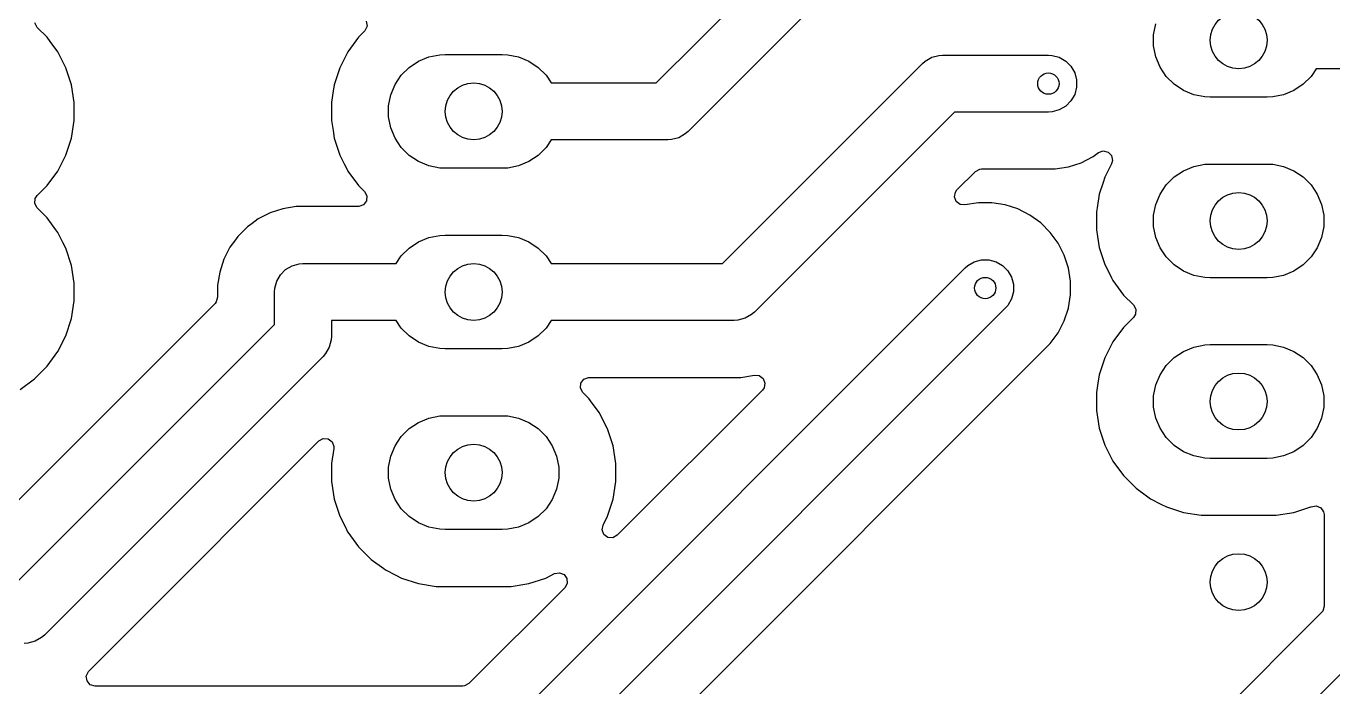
# Model space of a CAD drawing. Extents: x 44.5 to 133, y -119 to -55.5.
# Drawn here: x 103.82 to 122.2, y -107.17 to -97.88 of the extents above; entities that cross this region are included whole.
import ezdxf

# ---------------------------------------------------------------- set-up
doc = ezdxf.new("R2010")
doc.units = 0
doc.layers.add('BLACK', color=7, linetype='CONTINUOUS')

msp = doc.modelspace()

# ---------------------------------------------------------------- linework, layer by layer
at = {"layer": 'BLACK', "linetype": 'CONTINUOUS'}
for p, q in [((112.685614, -98.68), (116.108457, -95.257157)), ((116.556986, -95.94), (113.134143, -99.362843)), ((103.98113, -97.897681), (103.947645, -97.836358)), ((104.120794, -98.037345), (103.98113, -97.897681)), ((108.58437, -97.952181), (108.499205, -98.037345)), ((108.590402, -97.945703), (108.58437, -97.952181)), ((108.619427, -97.882147), (108.590402, -97.945703)), ((108.609483, -97.812989), (108.619427, -97.882147)), ((119.683852, -98.001586), (119.714448, -97.847772)), ((104.120798, -98.03735), (104.120794, -98.037345)), ((104.163574, -98.096227), (104.120798, -98.03735)), ((104.26887, -98.241155), (104.163574, -98.096227)), ((108.499201, -98.03735), (108.351132, -98.241151)), ((108.499205, -98.037345), (108.499201, -98.03735)), ((119.683852, -98.158414), (119.683852, -98.001586)), ((104.341747, -98.384184), (104.26887, -98.241155)), ((108.351132, -98.241151), (108.23676, -98.465616)), ((109.342883, -98.374463), (109.487772, -98.314448)), ((109.487772, -98.314448), (109.641586, -98.283852)), ((109.641586, -98.283852), (109.72, -98.28)), ((109.72, -98.28), (110.52, -98.28)), ((110.52, -98.28), (110.598414, -98.283852)), ((110.598414, -98.283852), (110.752228, -98.314448)), ((110.752228, -98.314448), (110.897117, -98.374463)), ((116.471995, -98.371659), (116.562426, -98.319448)), ((116.562426, -98.319448), (116.66329, -98.292422)), ((116.66329, -98.292422), (116.7155, -98.289)), ((116.7155, -98.289), (118.2038, -98.289)), ((118.2038, -98.289), (118.25601, -98.292422)), ((118.25601, -98.292422), (118.356873, -98.319448)), ((118.356873, -98.319448), (118.447305, -98.371659)), ((119.714448, -98.312228), (119.683852, -98.158414)), ((119.774463, -98.457117), (119.714448, -98.312228)), ((104.383239, -98.465616), (104.341747, -98.384184)), ((104.383239, -98.465618), (104.383239, -98.465616)), ((104.383241, -98.465621), (104.383239, -98.465618)), ((104.46109, -98.705215), (104.383241, -98.465621)), ((108.23676, -98.465616), (108.15891, -98.705214)), ((109.101592, -98.572485), (109.212485, -98.461592)), ((109.212485, -98.461592), (109.342883, -98.374463)), ((110.897117, -98.374463), (111.027515, -98.461592)), ((111.027515, -98.461592), (111.138408, -98.572485)), ((113.618814, -101.22), (116.432657, -98.406157)), ((116.432657, -98.406157), (116.471995, -98.371659)), ((118.447305, -98.371659), (118.521141, -98.445495)), ((118.521141, -98.445495), (118.573352, -98.535927)), ((119.861592, -98.587515), (119.774463, -98.457117)), ((121.970247, -98.48), (121.898408, -98.587515)), ((122.8817, -98.48), (121.970247, -98.48)), ((109.014463, -98.702883), (109.101592, -98.572485)), ((111.138408, -98.572485), (111.210247, -98.68)), ((111.210247, -98.68), (112.685614, -98.68)), ((118.573352, -98.535927), (118.600378, -98.63679)), ((118.600378, -98.63679), (118.600378, -98.74121)), ((119.972485, -98.698408), (119.861592, -98.587515)), ((120.102883, -98.785537), (119.972485, -98.698408)), ((121.787515, -98.698408), (121.657117, -98.785537)), ((121.898408, -98.587515), (121.787515, -98.698408)), ((104.5005, -98.954038), (104.46109, -98.705215)), ((108.140202, -98.823334), (108.1195, -98.954038)), ((108.15891, -98.705214), (108.140202, -98.823334)), ((108.923852, -99.001586), (108.954448, -98.847772)), ((108.954448, -98.847772), (109.014463, -98.702883)), ((118.573352, -98.842073), (118.521141, -98.932505)), ((118.600378, -98.74121), (118.573352, -98.842073)), ((120.247772, -98.845552), (120.102883, -98.785537)), ((120.401586, -98.876148), (120.247772, -98.845552)), ((120.48, -98.88), (120.401586, -98.876148)), ((121.28, -98.88), (120.48, -98.88)), ((121.358414, -98.876148), (121.28, -98.88)), ((121.512228, -98.845552), (121.358414, -98.876148)), ((121.657117, -98.785537), (121.512228, -98.845552)), ((104.5005, -99.205962), (104.5005, -98.954038)), ((108.1195, -98.954038), (108.1195, -99.205962)), ((108.923852, -99.158414), (108.923852, -99.001586)), ((118.356873, -99.058552), (118.25601, -99.085578)), ((118.447305, -99.006341), (118.356873, -99.058552)), ((118.521141, -98.932505), (118.447305, -99.006341)), ((104.46109, -99.454785), (104.5005, -99.205962)), ((108.1195, -99.205962), (108.142314, -99.35)), ((108.954448, -99.312228), (108.923852, -99.158414)), ((116.881186, -99.089), (114.067343, -101.902843)), ((118.2038, -99.089), (116.881186, -99.089)), ((118.25601, -99.085578), (118.2038, -99.089)), ((108.142314, -99.35), (108.15891, -99.454785)), ((109.014463, -99.457117), (108.954448, -99.312228)), ((113.094805, -99.397341), (113.004374, -99.449552)), ((113.134143, -99.362843), (113.094805, -99.397341)), ((104.383241, -99.694379), (104.46109, -99.454785)), ((108.15891, -99.454785), (108.23676, -99.694383)), ((109.101592, -99.587515), (109.014463, -99.457117)), ((109.212485, -99.698408), (109.101592, -99.587515)), ((111.138408, -99.587515), (111.027515, -99.698408)), ((111.210247, -99.48), (111.138408, -99.587515)), ((112.8513, -99.48), (111.210247, -99.48)), ((112.90351, -99.476578), (112.8513, -99.48)), ((113.004374, -99.449552), (112.90351, -99.476578)), ((104.26887, -99.918845), (104.383241, -99.694379)), ((108.23676, -99.694383), (108.299071, -99.816673)), ((109.342883, -99.785537), (109.212485, -99.698408)), ((109.487772, -99.845552), (109.342883, -99.785537)), ((110.897117, -99.785537), (110.752228, -99.845552)), ((111.027515, -99.698408), (110.897117, -99.785537)), ((118.484918, -99.85994), (118.664632, -99.801547)), ((118.664632, -99.801547), (118.832999, -99.71576)), ((118.832999, -99.71576), (118.909663, -99.660059)), ((118.909663, -99.660059), (118.975466, -99.63658)), ((118.975466, -99.63658), (119.04352, -99.652405)), ((119.04352, -99.652405), (119.092216, -99.70251)), ((119.092216, -99.70251), (119.106092, -99.770988)), ((119.106092, -99.770988), (119.093032, -99.816673)), ((104.120793, -100.122656), (104.26887, -99.918845)), ((108.299071, -99.816673), (108.344106, -99.90506)), ((108.344106, -99.90506), (108.351132, -99.918848)), ((108.351132, -99.918848), (108.499201, -100.122649)), ((109.641586, -99.876148), (109.487772, -99.845552)), ((109.72, -99.88), (109.641586, -99.876148)), ((110.52, -99.88), (109.72, -99.88)), ((110.598414, -99.876148), (110.52, -99.88)), ((110.752228, -99.845552), (110.598414, -99.876148)), ((116.917673, -100.18459), (117.176445, -99.925819)), ((117.176445, -99.925819), (117.237768, -99.892334)), ((117.237768, -99.892334), (117.264126, -99.8895)), ((117.264126, -99.8895), (118.298286, -99.8895)), ((118.298286, -99.8895), (118.484918, -99.85994)), ((119.093032, -99.816673), (118.996761, -100.005616)), ((119.972485, -100.001592), (120.102883, -99.914463)), ((120.102883, -99.914463), (120.247772, -99.854448)), ((120.247772, -99.854448), (120.401586, -99.823852)), ((120.401586, -99.823852), (120.48, -99.82)), ((120.48, -99.82), (121.28, -99.82)), ((121.28, -99.82), (121.358414, -99.823852)), ((121.358414, -99.823852), (121.512228, -99.854448)), ((121.512228, -99.854448), (121.657117, -99.914463)), ((121.657117, -99.914463), (121.787515, -100.001592)), ((104.050904, -100.192545), (104.120793, -100.122656)), ((108.499201, -100.122649), (108.499205, -100.122654)), ((108.499205, -100.122654), (108.58437, -100.207819)), ((118.972982, -100.0788), (118.91891, -100.245214)), ((118.996759, -100.005621), (118.972982, -100.0788)), ((118.99676, -100.005618), (118.996759, -100.005621)), ((118.996761, -100.005616), (118.99676, -100.005618)), ((119.774463, -100.242883), (119.861592, -100.112485)), ((119.861592, -100.112485), (119.972485, -100.001592)), ((121.787515, -100.001592), (121.898408, -100.112485)), ((121.898408, -100.112485), (121.985537, -100.242883)), ((103.947645, -100.376358), (103.952629, -100.306666)), ((103.952629, -100.306666), (103.98113, -100.262319)), ((103.98113, -100.262319), (104.050904, -100.192545)), ((108.612871, -100.338834), (108.570999, -100.394767)), ((108.58437, -100.207819), (108.617855, -100.269142)), ((108.617855, -100.269142), (108.612871, -100.338834)), ((116.881888, -100.283731), (116.895291, -100.215159)), ((116.907686, -100.348664), (116.881888, -100.283731)), ((116.895291, -100.215159), (116.917673, -100.18459)), ((116.964494, -100.389341), (116.907686, -100.348664)), ((118.91891, -100.245214), (118.888426, -100.437681)), ((119.714448, -100.387772), (119.774463, -100.242883)), ((121.985537, -100.242883), (122.045552, -100.387772)), ((103.98113, -100.437681), (103.947645, -100.376358)), ((104.120794, -100.577345), (103.98113, -100.437681)), ((107.257463, -100.507454), (107.0891, -100.59324)), ((107.437181, -100.449059), (107.257463, -100.507454)), ((107.623814, -100.4195), (107.437181, -100.449059)), ((108.496689, -100.4195), (107.623814, -100.4195)), ((108.505535, -100.419184), (108.496689, -100.4195)), ((108.570999, -100.394767), (108.505535, -100.419184)), ((117.027949, -100.392531), (116.964494, -100.389341)), ((117.02817, -100.393922), (117.027949, -100.392531)), ((117.219614, -100.3636), (117.02817, -100.393922)), ((117.219619, -100.3636), (117.219614, -100.3636)), ((117.408582, -100.3636), (117.219619, -100.3636)), ((117.408587, -100.3636), (117.408582, -100.3636)), ((117.595214, -100.393159), (117.408587, -100.3636)), ((117.595216, -100.393159), (117.595214, -100.393159)), ((117.595218, -100.39316), (117.595216, -100.393159)), ((117.774932, -100.451553), (117.595218, -100.39316)), ((117.943299, -100.53734), (117.774932, -100.451553)), ((118.888426, -100.437681), (118.8795, -100.494038)), ((118.8795, -100.494038), (118.8795, -100.745962)), ((119.683852, -100.541586), (119.714448, -100.387772)), ((122.045552, -100.387772), (122.076148, -100.541586)), ((104.120798, -100.57735), (104.120794, -100.577345)), ((104.2433, -100.745961), (104.120798, -100.57735)), ((106.936224, -100.704312), (106.802612, -100.837924)), ((106.936225, -100.704312), (106.936224, -100.704312)), ((106.936227, -100.70431), (106.936225, -100.704312)), ((107.001879, -100.65661), (106.936227, -100.70431)), ((107.0891, -100.59324), (107.001879, -100.65661)), ((118.096174, -100.64841), (117.943299, -100.53734)), ((118.22979, -100.782026), (118.096174, -100.64841)), ((119.683852, -100.698414), (119.683852, -100.541586)), ((119.714448, -100.852228), (119.683852, -100.698414)), ((122.076148, -100.698414), (122.045552, -100.852228)), ((122.076148, -100.541586), (122.076148, -100.698414)), ((104.26887, -100.781155), (104.2433, -100.745961)), ((104.341747, -100.924184), (104.26887, -100.781155)), ((106.75491, -100.903579), (106.69154, -100.9908)), ((106.80261, -100.837927), (106.75491, -100.903579)), ((106.802612, -100.837925), (106.80261, -100.837927)), ((106.802612, -100.837924), (106.802612, -100.837925)), ((109.342883, -100.914463), (109.487772, -100.854448)), ((109.487772, -100.854448), (109.641586, -100.823852)), ((109.641586, -100.823852), (109.72, -100.82)), ((109.72, -100.82), (110.52, -100.82)), ((110.52, -100.82), (110.598414, -100.823852)), ((110.598414, -100.823852), (110.752228, -100.854448)), ((110.752228, -100.854448), (110.897117, -100.914463)), ((118.34086, -100.934901), (118.22979, -100.782026)), ((118.8795, -100.745962), (118.894066, -100.837925)), ((118.894066, -100.837925), (118.91891, -100.994785)), ((119.774463, -100.997117), (119.714448, -100.852228)), ((122.045552, -100.852228), (121.985537, -100.997117)), ((104.383239, -101.005616), (104.341747, -100.924184)), ((104.383239, -101.005618), (104.383239, -101.005616)), ((104.383241, -101.005621), (104.383239, -101.005618)), ((104.46109, -101.245215), (104.383241, -101.005621)), ((106.69154, -100.9908), (106.605754, -101.159163)), ((109.101592, -101.112485), (109.212485, -101.001592)), ((109.212485, -101.001592), (109.342883, -100.914463)), ((110.897117, -100.914463), (111.027515, -101.001592)), ((111.027515, -101.001592), (111.138408, -101.112485)), ((118.426647, -101.103268), (118.34086, -100.934901)), ((118.91891, -100.994785), (118.99676, -101.234383)), ((119.861592, -101.127515), (119.774463, -100.997117)), ((121.985537, -100.997117), (121.898408, -101.127515)), ((104.5005, -101.494038), (104.46109, -101.245215)), ((106.605754, -101.159163), (106.547359, -101.338881)), ((107.474795, -101.302659), (107.565227, -101.250448)), ((107.565227, -101.250448), (107.66609, -101.223422)), ((107.66609, -101.223422), (107.7183, -101.22)), ((107.7183, -101.22), (109.029753, -101.22)), ((109.029753, -101.22), (109.101592, -101.112485)), ((111.138408, -101.112485), (111.210247, -101.22)), ((111.210247, -101.22), (113.618814, -101.22)), ((117.031257, -101.281257), (117.070595, -101.246759)), ((117.070595, -101.246759), (117.161026, -101.194548)), ((117.161026, -101.194548), (117.26189, -101.167522)), ((117.26189, -101.167522), (117.36631, -101.167522)), ((117.36631, -101.167522), (117.467174, -101.194548)), ((117.467174, -101.194548), (117.557605, -101.246759)), ((117.557605, -101.246759), (117.631441, -101.320595)), ((118.48504, -101.282982), (118.426647, -101.103268)), ((118.99676, -101.234383), (119.071361, -101.380793)), ((119.972485, -101.238408), (119.861592, -101.127515)), ((120.102883, -101.325537), (119.972485, -101.238408)), ((121.787515, -101.238408), (121.657117, -101.325537)), ((121.898408, -101.127515), (121.787515, -101.238408)), ((106.547359, -101.338881), (106.5178, -101.525513)), ((107.348748, -101.466927), (107.400959, -101.376495)), ((107.400959, -101.376495), (107.474795, -101.302659)), ((110.348714, -107.9638), (117.031257, -101.281257)), ((117.631441, -101.320595), (117.683652, -101.411026)), ((117.683652, -101.411026), (117.710678, -101.51189)), ((118.48504, -101.282985), (118.48504, -101.282982)), ((118.5146, -101.469612), (118.48504, -101.282985)), ((119.071361, -101.380793), (119.090743, -101.418834)), ((119.090743, -101.418834), (119.111132, -101.458848)), ((120.247772, -101.385552), (120.102883, -101.325537)), ((120.401586, -101.416148), (120.247772, -101.385552)), ((120.48, -101.42), (120.401586, -101.416148)), ((121.28, -101.42), (120.48, -101.42)), ((121.358414, -101.416148), (121.28, -101.42)), ((121.512228, -101.385552), (121.358414, -101.416148)), ((121.657117, -101.325537), (121.512228, -101.385552)), ((104.5005, -101.745962), (104.5005, -101.494038)), ((106.5178, -101.525513), (106.5178, -101.693374)), ((107.3183, -101.62), (107.321722, -101.56779)), ((107.3183, -102.076314), (107.3183, -101.62)), ((107.321722, -101.56779), (107.348748, -101.466927)), ((117.710678, -101.61631), (117.683652, -101.717174)), ((117.710678, -101.51189), (117.710678, -101.61631)), ((118.5146, -101.658586), (118.5146, -101.469612)), ((119.111132, -101.458848), (119.259201, -101.662649)), ((106.481481, -101.781055), (103.337655, -104.924881)), ((104.46109, -101.994785), (104.5005, -101.745962)), ((106.498115, -101.760413), (106.481481, -101.781055)), ((106.5178, -101.693374), (106.498115, -101.760413)), ((117.631441, -101.807605), (117.596943, -101.846943)), ((117.683652, -101.717174), (117.631441, -101.807605)), ((118.485741, -101.840793), (118.5146, -101.658586)), ((119.259201, -101.662649), (119.259205, -101.662654)), ((119.259205, -101.662654), (119.39887, -101.802319)), ((119.39887, -101.802319), (119.432355, -101.863642)), ((104.383241, -102.234379), (104.46109, -101.994785)), ((117.596943, -101.846943), (110.797243, -108.646643)), ((113.937574, -101.989552), (113.83671, -102.016578)), ((114.028005, -101.937341), (113.937574, -101.989552)), ((114.067343, -101.902843), (114.028005, -101.937341)), ((118.426647, -102.024932), (118.48504, -101.845218)), ((118.48504, -101.845218), (118.485741, -101.840793)), ((119.39887, -101.977681), (119.259205, -102.117345)), ((119.427371, -101.933334), (119.39887, -101.977681)), ((119.432355, -101.863642), (119.427371, -101.933334)), ((103.632914, -105.7617), (107.3183, -102.076314)), ((109.029753, -102.02), (108.1183, -102.02)), ((108.1183, -102.02), (108.1183, -102.242)), ((109.101592, -102.127515), (109.029753, -102.02)), ((109.212485, -102.238408), (109.101592, -102.127515)), ((111.138408, -102.127515), (111.027515, -102.238408)), ((111.210247, -102.02), (111.138408, -102.127515)), ((113.7845, -102.02), (111.210247, -102.02)), ((113.83671, -102.016578), (113.7845, -102.02)), ((118.34086, -102.193299), (118.426647, -102.024932)), ((119.259201, -102.11735), (119.111132, -102.321151)), ((119.259205, -102.117345), (119.259201, -102.11735)), ((104.26887, -102.458845), (104.383241, -102.234379)), ((108.114878, -102.29421), (108.087852, -102.395074)), ((108.1183, -102.242), (108.114878, -102.29421)), ((109.342883, -102.325537), (109.212485, -102.238408)), ((109.487772, -102.385552), (109.342883, -102.325537)), ((110.897117, -102.325537), (110.752228, -102.385552)), ((111.027515, -102.238408), (110.897117, -102.325537)), ((111.296474, -109.27949), (118.22979, -102.346174)), ((118.22979, -102.346174), (118.34086, -102.193299)), ((119.111132, -102.321151), (118.99676, -102.545616)), ((120.247772, -102.394448), (120.401586, -102.363852)), ((120.401586, -102.363852), (120.48, -102.36)), ((120.48, -102.36), (121.28, -102.36)), ((121.28, -102.36), (121.358414, -102.363852)), ((121.358414, -102.363852), (121.512228, -102.394448)), ((108.001143, -102.524843), (104.081443, -106.444543)), ((104.120793, -102.662656), (104.26887, -102.458845)), ((108.035641, -102.485505), (108.001143, -102.524843)), ((108.087852, -102.395074), (108.035641, -102.485505)), ((109.641586, -102.416148), (109.487772, -102.385552)), ((109.72, -102.42), (109.641586, -102.416148)), ((110.52, -102.42), (109.72, -102.42)), ((110.598414, -102.416148), (110.52, -102.42)), ((110.752228, -102.385552), (110.598414, -102.416148)), ((118.99676, -102.545616), (118.91891, -102.785214)), ((119.861592, -102.652485), (119.972485, -102.541592)), ((119.972485, -102.541592), (120.102883, -102.454463)), ((120.102883, -102.454463), (120.247772, -102.394448)), ((121.512228, -102.394448), (121.657117, -102.454463)), ((121.657117, -102.454463), (121.787515, -102.541592)), ((121.787515, -102.541592), (121.898408, -102.652485)), ((103.942656, -102.840793), (104.120793, -102.662656)), ((119.774463, -102.782883), (119.861592, -102.652485)), ((121.898408, -102.652485), (121.985537, -102.782883)), ((103.738845, -102.98887), (103.942656, -102.840793)), ((111.622145, -102.970858), (111.627129, -102.901166)), ((111.627129, -102.901166), (111.669001, -102.845233)), ((111.669001, -102.845233), (111.734465, -102.820816)), ((111.734465, -102.820816), (111.743311, -102.8205)), ((111.743311, -102.8205), (113.878986, -102.8205)), ((113.878986, -102.8205), (114.07043, -102.790178)), ((114.07043, -102.790178), (114.070651, -102.791578)), ((114.070651, -102.791578), (114.134065, -102.794744)), ((114.134065, -102.794744), (114.190887, -102.835401)), ((114.190887, -102.835401), (114.216707, -102.900325)), ((114.216707, -102.900325), (114.203328, -102.968902)), ((118.900678, -102.900325), (118.8795, -103.034038)), ((118.91891, -102.785214), (118.900678, -102.900325)), ((119.714448, -102.927772), (119.774463, -102.782883)), ((121.985537, -102.782883), (122.045552, -102.927772)), ((111.65563, -103.032181), (111.622145, -102.970858)), ((111.740794, -103.117345), (111.65563, -103.032181)), ((114.180923, -102.999512), (112.138376, -105.042059)), ((114.203328, -102.968902), (114.180923, -102.999512)), ((118.8795, -103.034038), (118.8795, -103.285962)), ((119.683852, -103.081586), (119.714448, -102.927772)), ((119.683852, -103.238414), (119.683852, -103.081586)), ((122.045552, -102.927772), (122.076148, -103.081586)), ((122.076148, -103.081586), (122.076148, -103.238414)), ((111.740798, -103.11735), (111.740794, -103.117345)), ((111.787107, -103.18109), (111.740798, -103.11735)), ((111.88887, -103.321155), (111.787107, -103.18109)), ((118.8795, -103.285962), (118.91891, -103.534785)), ((119.714448, -103.392228), (119.683852, -103.238414)), ((122.076148, -103.238414), (122.045552, -103.392228)), ((109.212485, -103.541592), (109.342883, -103.454463)), ((109.342883, -103.454463), (109.487772, -103.394448)), ((109.487772, -103.394448), (109.641586, -103.363852)), ((109.641586, -103.363852), (109.72, -103.36)), ((109.72, -103.36), (110.52, -103.36)), ((110.52, -103.36), (110.598414, -103.363852)), ((110.598414, -103.363852), (110.752228, -103.394448)), ((110.752228, -103.394448), (110.897117, -103.454463)), ((110.897117, -103.454463), (111.027515, -103.541592)), ((111.961747, -103.464184), (111.88887, -103.321155)), ((112.003239, -103.545616), (111.961747, -103.464184)), ((119.774463, -103.537117), (119.714448, -103.392228)), ((122.045552, -103.392228), (121.985537, -103.537117)), ((109.014463, -103.782883), (109.101592, -103.652485)), ((109.101592, -103.652485), (109.212485, -103.541592)), ((111.027515, -103.541592), (111.138408, -103.652485)), ((111.138408, -103.652485), (111.225537, -103.782883)), ((112.003239, -103.545618), (112.003239, -103.545616)), ((112.003241, -103.545621), (112.003239, -103.545618)), ((112.08109, -103.785215), (112.003241, -103.545621)), ((118.91891, -103.534785), (118.99676, -103.774383)), ((119.861592, -103.667515), (119.774463, -103.537117)), ((121.985537, -103.537117), (121.898408, -103.667515)), ((105.181346, -106.476718), (107.942891, -103.71517)), ((107.942891, -103.71517), (108.004212, -103.681687)), ((108.004212, -103.681687), (108.073904, -103.686671)), ((108.073904, -103.686671), (108.129837, -103.728543)), ((108.153043, -103.82225), (108.1195, -104.034037)), ((108.129837, -103.728543), (108.154254, -103.794007)), ((108.154254, -103.794007), (108.153043, -103.82225)), ((108.954448, -103.927772), (109.014463, -103.782883)), ((111.225537, -103.782883), (111.285552, -103.927772)), ((112.1205, -104.034038), (112.08109, -103.785215)), ((118.99676, -103.774383), (119.111132, -103.998848)), ((119.972485, -103.778408), (119.861592, -103.667515)), ((120.102883, -103.865537), (119.972485, -103.778408)), ((121.787515, -103.778408), (121.657117, -103.865537)), ((121.898408, -103.667515), (121.787515, -103.778408)), ((108.923852, -104.081586), (108.954448, -103.927772)), ((111.285552, -103.927772), (111.316148, -104.081586)), ((119.111132, -103.998848), (119.259201, -104.202649)), ((120.247772, -103.925552), (120.102883, -103.865537)), ((120.401586, -103.956148), (120.247772, -103.925552)), ((120.48, -103.96), (120.401586, -103.956148)), ((121.28, -103.96), (120.48, -103.96)), ((121.358414, -103.956148), (121.28, -103.96)), ((121.512228, -103.925552), (121.358414, -103.956148)), ((121.657117, -103.865537), (121.512228, -103.925552)), ((108.1195, -104.034037), (108.1195, -104.285961)), ((108.923852, -104.238414), (108.923852, -104.081586)), ((111.316148, -104.081586), (111.316148, -104.238414)), ((112.1205, -104.285962), (112.1205, -104.034038)), ((119.259201, -104.202649), (119.259205, -104.202654)), ((119.259205, -104.202654), (119.437345, -104.380794)), ((108.1195, -104.285961), (108.15891, -104.534785)), ((108.954448, -104.392228), (108.923852, -104.238414)), ((109.014463, -104.537117), (108.954448, -104.392228)), ((111.285552, -104.392228), (111.225537, -104.537117)), ((111.316148, -104.238414), (111.285552, -104.392228)), ((112.08109, -104.534785), (112.1205, -104.285962)), ((119.437345, -104.380794), (119.43735, -104.380798)), ((119.43735, -104.380798), (119.583234, -104.486788)), ((108.15891, -104.534785), (108.23676, -104.774383)), ((109.101592, -104.667515), (109.014463, -104.537117)), ((111.225537, -104.537117), (111.138408, -104.667515)), ((112.003241, -104.774379), (112.08109, -104.534785)), ((119.583234, -104.486788), (119.641155, -104.52887)), ((119.641155, -104.52887), (119.784184, -104.601747)), ((109.212485, -104.778408), (109.101592, -104.667515)), ((111.138408, -104.667515), (111.027515, -104.778408)), ((119.784184, -104.601747), (119.865616, -104.643239)), ((119.865616, -104.643239), (119.865618, -104.643239)), ((119.865618, -104.643239), (119.865621, -104.643241)), ((119.865621, -104.643241), (120.105215, -104.72109)), ((120.105215, -104.72109), (120.354038, -104.7605)), ((120.354038, -104.7605), (120.354039, -104.7605)), ((120.354039, -104.7605), (121.405961, -104.7605)), ((121.405961, -104.7605), (121.405962, -104.7605)), ((121.405962, -104.7605), (121.654785, -104.72109)), ((121.654785, -104.72109), (121.894379, -104.643241)), ((121.894379, -104.643241), (121.900899, -104.639918)), ((121.900899, -104.639918), (121.969565, -104.627018)), ((121.969565, -104.627018), (122.034308, -104.65329)), ((122.034308, -104.65329), (122.074569, -104.710393)), ((122.074569, -104.710393), (122.0812, -104.7504)), ((122.0812, -104.7504), (122.0812, -106.039374)), ((108.23676, -104.774383), (108.315413, -104.928747)), ((108.315413, -104.928747), (108.34701, -104.99076)), ((109.342883, -104.865537), (109.212485, -104.778408)), ((109.487772, -104.925552), (109.342883, -104.865537)), ((109.641586, -104.956148), (109.487772, -104.925552)), ((110.752228, -104.925552), (110.598414, -104.956148)), ((110.897117, -104.865537), (110.752228, -104.925552)), ((111.027515, -104.778408), (110.897117, -104.865537)), ((111.927011, -104.963224), (111.940209, -104.898085)), ((111.940209, -104.898085), (112.003241, -104.774379)), ((108.34701, -104.99076), (108.351132, -104.998848)), ((108.351132, -104.998848), (108.499201, -105.202649)), ((109.72, -104.96), (109.641586, -104.956148)), ((110.52, -104.96), (109.72, -104.96)), ((110.598414, -104.956148), (110.52, -104.96)), ((111.951428, -105.028688), (111.927011, -104.963224)), ((112.007361, -105.07056), (111.951428, -105.028688)), ((112.077053, -105.075544), (112.007361, -105.07056)), ((112.138376, -105.042059), (112.077053, -105.075544)), ((108.499201, -105.202649), (108.499205, -105.202654)), ((108.499205, -105.202654), (108.677345, -105.380794)), ((108.677345, -105.380794), (108.67735, -105.380798)), ((108.67735, -105.380798), (108.855117, -105.509952)), ((108.855117, -105.509952), (108.881155, -105.52887)), ((108.881155, -105.52887), (109.024184, -105.601747)), ((109.024184, -105.601747), (109.105616, -105.643239)), ((109.105616, -105.643239), (109.105618, -105.643239)), ((109.105618, -105.643239), (109.105621, -105.643241)), ((109.105621, -105.643241), (109.345215, -105.72109)), ((110.894785, -105.72109), (111.134379, -105.643241)), ((111.134379, -105.643241), (111.258085, -105.580209)), ((111.258085, -105.580209), (111.326752, -105.567314)), ((111.326752, -105.567314), (111.391492, -105.59359)), ((111.391492, -105.59359), (111.43175, -105.650696)), ((111.43175, -105.650696), (111.434742, -105.720502)), ((109.345215, -105.72109), (109.594038, -105.7605)), ((109.594038, -105.7605), (109.594039, -105.7605)), ((109.594039, -105.7605), (110.645961, -105.7605)), ((111.402059, -105.778376), (110.053455, -107.126981)), ((110.645961, -105.7605), (110.645962, -105.7605)), ((110.645962, -105.7605), (110.894785, -105.72109)), ((111.434742, -105.720502), (111.402059, -105.778376)), ((122.0812, -106.039374), (122.061515, -106.106413)), ((122.044881, -106.127055), (118.488455, -109.683481)), ((122.061515, -106.106413), (122.044881, -106.127055)), ((103.85081, -106.558278), (103.7986, -106.5617)), ((103.951674, -106.531252), (103.85081, -106.558278)), ((104.042105, -106.479041), (103.951674, -106.531252)), ((104.081443, -106.444543), (104.042105, -106.479041)), ((104.706445, -106.951619), (105.181346, -106.476718)), ((118.783714, -110.5203), (122.8817, -106.422314)), ((104.671388, -107.021653), (104.700413, -106.958097)), ((104.700413, -106.958097), (104.706445, -106.951619)), ((104.681332, -107.090811), (104.671388, -107.021653)), ((104.727087, -107.143615), (104.681332, -107.090811)), ((104.794126, -107.1633), (104.727087, -107.143615)), ((110.053455, -107.126981), (109.992132, -107.160466)), ((109.965774, -107.1633), (104.794126, -107.1633)), ((109.992132, -107.160466), (109.965774, -107.1633))]:
    msp.add_line(p, q, dxfattribs=at)
at = {"layer": 'BLACK'}
for centre, radius in [((120.88, -98.08), 0.4), ((110.12, -99.08), 0.4), ((118.2038, -98.689), 0.15), ((120.88, -100.62), 0.4), ((110.12, -101.62), 0.4), ((117.3141, -101.5641), 0.15), ((120.88, -103.16), 0.4), ((110.12, -104.16), 0.4), ((120.88, -105.7), 0.4)]:
    msp.add_circle(centre, radius, dxfattribs=at)
at = {"layer": 'WHITE'}
for centre, radius in [((120.88, -98.08), 0.4), ((110.12, -99.08), 0.4), ((118.2038, -98.689), 0.15), ((120.88, -100.62), 0.4), ((110.12, -101.62), 0.4), ((117.3141, -101.5641), 0.15), ((120.88, -103.16), 0.4), ((110.12, -104.16), 0.4), ((120.88, -105.7), 0.4)]:
    msp.add_circle(centre, radius, dxfattribs=at)

doc.saveas('drawing.dxf')
